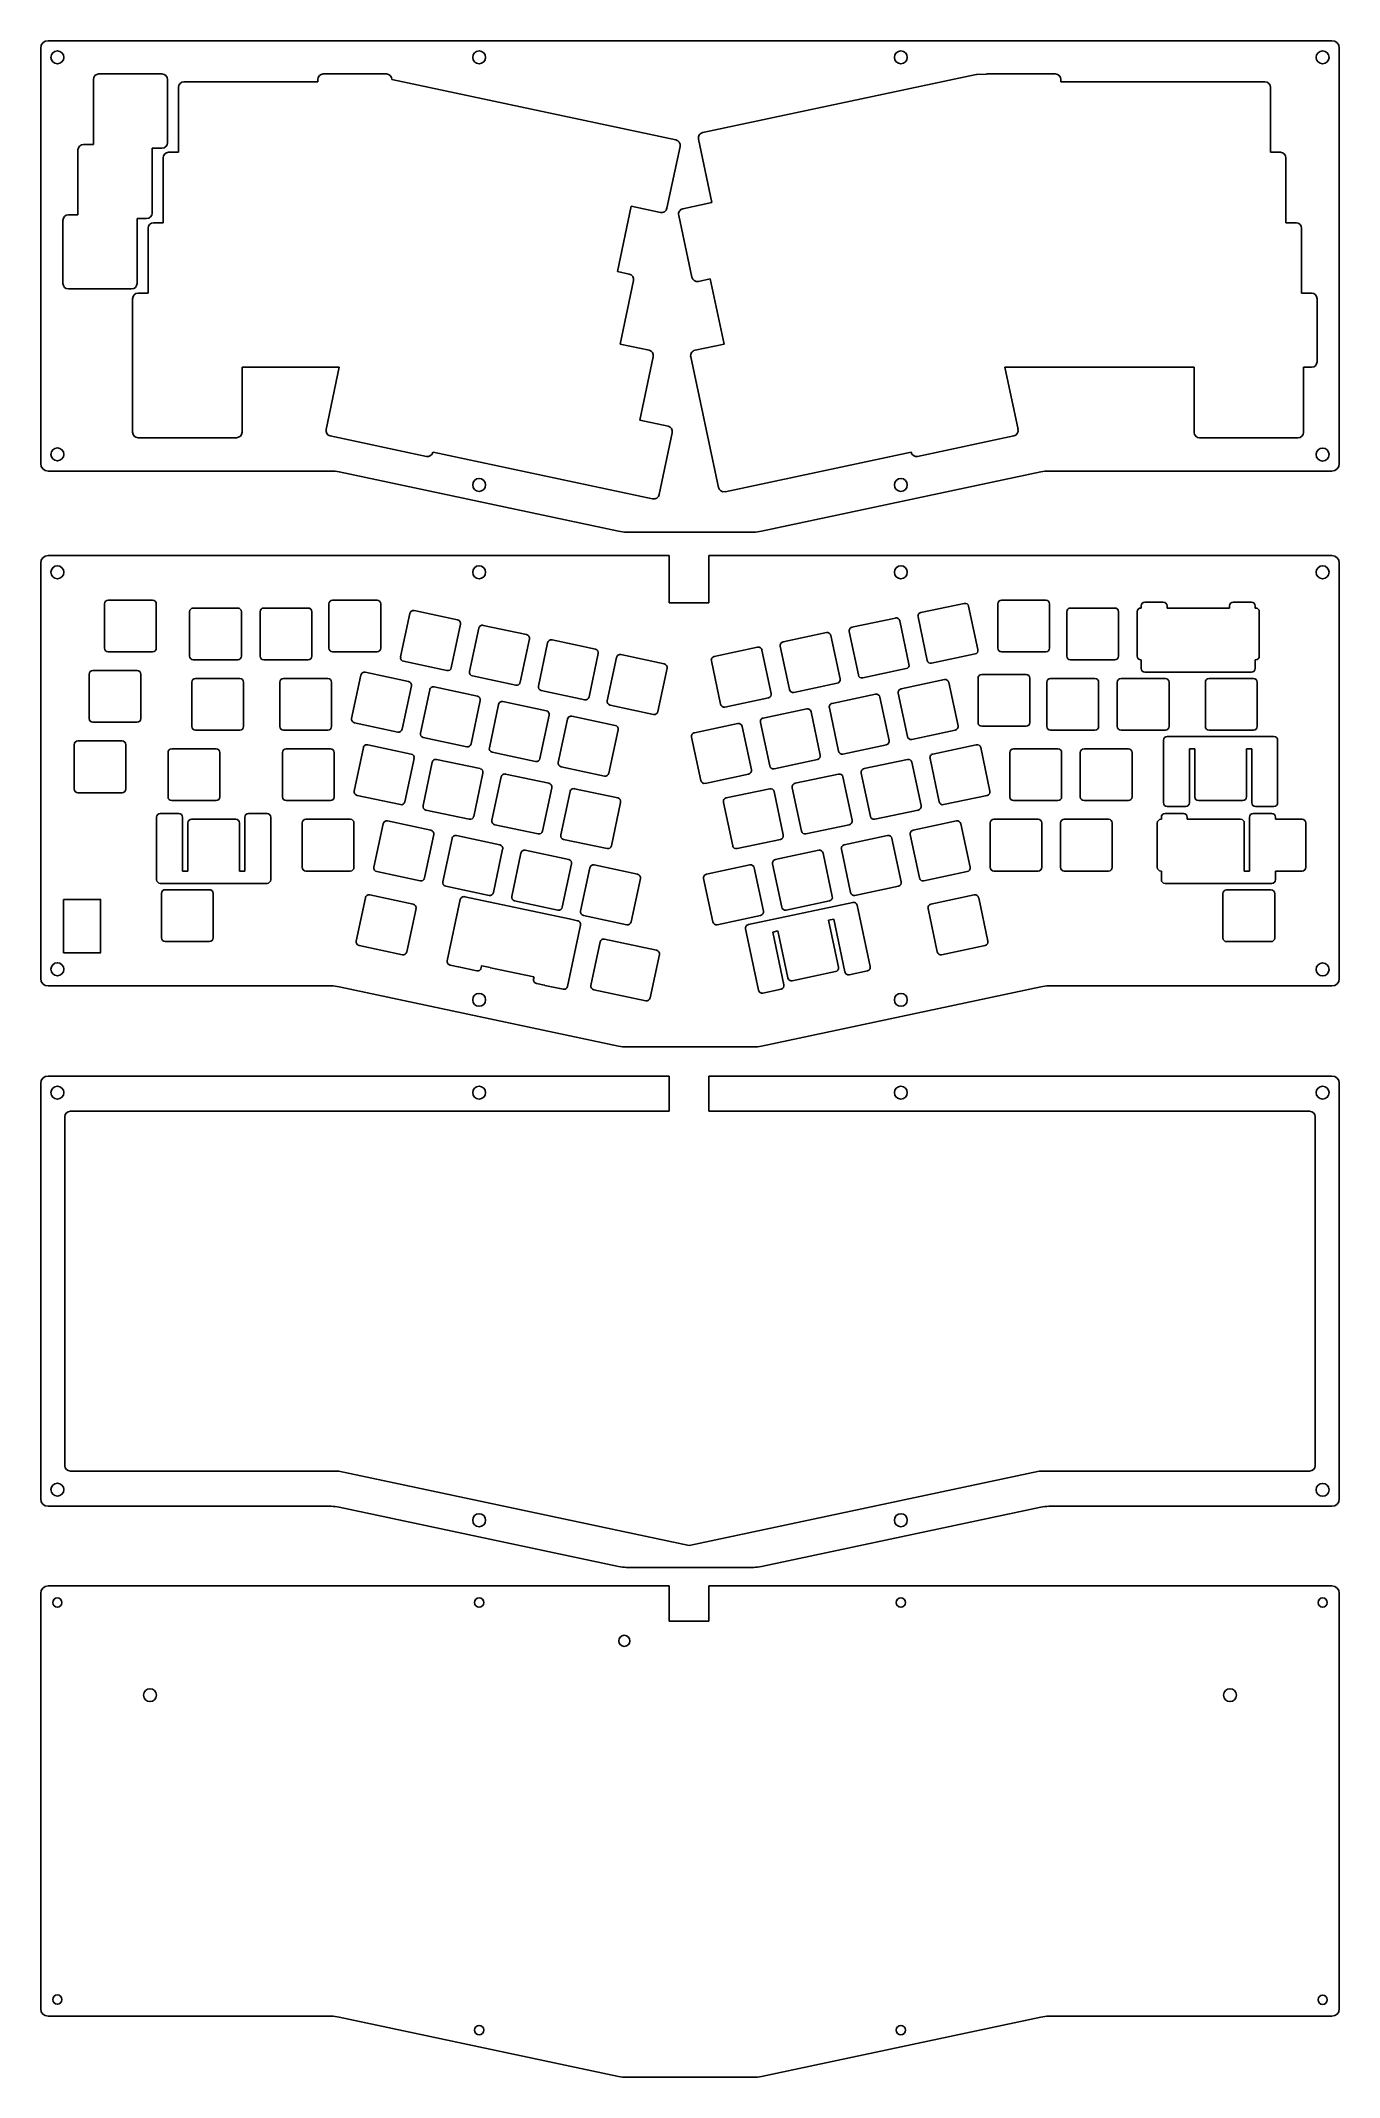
# Model space of a CAD drawing. Extents: x 59 to 410, y 110 to 661.
import ezdxf

# ---------------------------------------------------------------- set-up
doc = ezdxf.new("R2010")
doc.units = 0
doc.layers.get('0').update_dxf_attribs({"linetype": 'CONTINUOUS'})

msp = doc.modelspace()

# ---------------------------------------------------------------- linework, layer by layer
at = {"color": 7, "linetype": 'Continuous', "lineweight": 25}
for p, q in [((58.81, 658.57), (58.81, 546.17)), ((408.1, 660.57), (60.81, 660.57)), ((410.1, 546.17), (410.1, 658.57)), ((91.6, 651.57), (74.54, 651.57)), ((152.31, 651.57), (135.25, 651.57)), ((311.84, 651.43), (237.9, 635.71)), ((314.68, 651.56), (312.09, 651.46)), ((333.27, 651.57), (314.74, 651.57)), ((73.04, 650.07), (73.04, 632.52)), ((93.1, 633.01), (93.1, 650.07)), ((96.06, 647.93), (96.06, 630.38)), ((133.75, 649.43), (97.56, 649.43)), ((133.75, 650.07), (133.75, 649.43)), ((153.81, 650.06), (153.81, 650.07)), ((230.6, 633.73), (153.81, 650.06)), ((334.77, 649.43), (334.77, 650.07)), ((390, 649.43), (334.77, 649.43)), ((391.5, 630.38), (391.5, 647.93)), ((236.74, 633.93), (240.39, 616.76)), ((68.88, 631.02), (68.88, 613.47)), ((73.04, 632.52), (70.38, 632.52)), ((88.94, 631.51), (91.6, 631.51)), ((88.94, 613.96), (88.94, 631.51)), ((91.9, 628.88), (91.9, 611.33)), ((96.06, 630.38), (93.4, 630.38)), ((228.21, 615.27), (231.76, 631.95)), ((394.17, 630.38), (391.5, 630.38)), ((395.67, 611.33), (395.67, 628.88)), ((64.81, 611.97), (64.81, 594.91)), ((68.88, 613.47), (66.31, 613.47)), ((84.87, 612.46), (87.44, 612.46)), ((84.87, 594.91), (84.87, 612.46)), ((214.83, 598.13), (218.58, 615.78)), ((218.58, 615.78), (226.43, 614.11)), ((231.39, 613.31), (234.94, 596.63)), ((240.39, 616.76), (232.55, 615.09)), ((87.83, 609.83), (87.83, 592.28)), ((91.9, 611.33), (89.33, 611.33)), ((398.43, 611.33), (395.67, 611.33)), ((399.93, 592.28), (399.93, 609.83)), ((218.02, 597.45), (214.83, 598.13)), ((215.53, 578.51), (219.18, 595.67)), ((236.72, 595.47), (239.91, 596.15)), ((239.91, 596.15), (243.66, 578.51)), ((66.31, 593.41), (83.37, 593.41)), ((83.66, 590.78), (83.66, 554.67)), ((87.83, 592.28), (85.16, 592.28)), ((402.6, 592.28), (399.93, 592.28)), ((404.1, 573.72), (404.1, 590.78)), ((223.37, 576.84), (215.53, 578.51)), ((243.66, 578.51), (235.81, 576.84)), ((220.88, 557.89), (224.53, 575.06)), ((234.65, 575.06), (242.16, 539.73)), ((113.26, 572.22), (139.56, 572.22)), ((113.26, 554.67), (113.26, 572.22)), ((139.56, 572.22), (136, 555.43)), ((319.62, 572.22), (370.83, 572.22)), ((323.19, 555.43), (319.62, 572.22)), ((370.83, 572.22), (370.83, 554.62)), ((400.43, 572.22), (400.43, 554.62)), ((400.43, 572.22), (402.6, 572.22)), ((228.51, 556.27), (220.88, 557.89)), ((85.16, 553.17), (111.76, 553.17)), ((137.15, 553.65), (163.15, 548.12)), ((226.12, 537.81), (229.67, 554.49)), ((296.03, 548.12), (322.03, 553.65)), ((372.33, 553.12), (398.93, 553.12)), ((164.93, 549.28), (224.34, 536.65)), ((164.93, 549.28), (164.93, 549.28)), ((243.94, 538.58), (294.25, 549.27)), ((60.81, 544.17), (137.42, 544.17)), ((139.5, 543.95), (215.14, 527.87)), ((329.41, 543.95), (253.77, 527.87)), ((408.1, 544.17), (331.49, 544.17)), ((217.22, 527.65), (251.69, 527.65)), ((58.81, 519.28), (58.81, 406.88)), ((228.86, 521.28), (60.81, 521.28)), ((228.86, 519.28), (228.86, 521.28)), ((239.56, 521.28), (239.56, 519.28)), ((408.1, 521.28), (239.56, 521.28)), ((410.1, 406.88), (410.1, 519.28)), ((76.07, 508.25), (76.07, 496.25)), ((89.07, 509.25), (77.07, 509.25)), ((90.07, 496.25), (90.07, 508.25)), ((112.09, 507.11), (100.09, 507.11)), ((131.14, 507.11), (119.14, 507.11)), ((136.78, 508.25), (136.78, 496.25)), ((149.78, 509.25), (137.78, 509.25)), ((150.78, 496.25), (150.78, 508.25)), ((238.41, 508.51), (230.01, 508.51)), ((308.65, 508.37), (296.91, 505.87)), ((312.33, 495.86), (309.84, 507.59)), ((317.74, 508.25), (317.74, 496.25)), ((330.74, 509.25), (318.74, 509.25)), ((331.74, 496.25), (331.74, 508.25)), ((349.37, 507.11), (337.37, 507.11)), ((356.5, 507.11), (356.42, 507.11)), ((356.5, 507.7), (356.5, 507.11)), ((362.5, 508.7), (357.5, 508.7)), ((363.5, 507.11), (363.5, 507.7)), ((380.38, 507.11), (363.5, 507.11)), ((380.38, 507.7), (380.38, 507.11)), ((386.38, 508.7), (381.38, 508.7)), ((387.38, 507.11), (387.38, 507.7)), ((387.47, 507.11), (387.38, 507.11)), ((99.09, 506.11), (99.09, 494.11)), ((113.09, 494.11), (113.09, 506.11)), ((118.14, 506.11), (118.14, 494.11)), ((132.14, 494.11), (132.14, 506.11)), ((158.68, 505.61), (156.18, 493.88)), ((171.6, 503.89), (159.86, 506.39)), ((169.88, 490.97), (172.37, 502.7)), ((177.31, 501.65), (174.82, 489.92)), ((190.23, 499.93), (178.5, 502.42)), ((290.02, 504.4), (278.28, 501.91)), ((293.7, 491.9), (291.2, 503.63)), ((296.14, 504.68), (298.64, 492.95)), ((336.37, 506.11), (336.37, 494.11)), ((350.37, 494.11), (350.37, 506.11)), ((355.42, 506.11), (355.42, 494.11)), ((388.47, 494.11), (388.47, 506.11)), ((188.51, 487.01), (191, 498.74)), ((195.94, 497.69), (193.45, 485.96)), ((208.87, 495.97), (197.13, 498.46)), ((252.75, 496.48), (241.01, 493.99)), ((258.87, 496.76), (261.37, 485.02)), ((271.38, 500.44), (259.64, 497.95)), ((275.06, 487.94), (272.57, 499.67)), ((277.51, 500.72), (280, 488.99)), ((77.07, 495.25), (89.07, 495.25)), ((100.09, 493.11), (112.09, 493.11)), ((119.14, 493.11), (131.14, 493.11)), ((137.78, 495.25), (149.78, 495.25)), ((156.95, 492.69), (168.69, 490.2)), ((207.14, 483.04), (209.64, 494.78)), ((214.58, 493.73), (212.08, 481.99)), ((227.5, 492.01), (215.76, 494.5)), ((225.78, 479.08), (228.27, 490.82)), ((240.24, 492.8), (242.74, 481.06)), ((256.43, 483.97), (253.93, 495.71)), ((281.19, 488.22), (292.93, 490.71)), ((299.82, 492.18), (311.56, 494.67)), ((318.74, 495.25), (330.74, 495.25)), ((337.37, 493.11), (349.37, 493.11)), ((356.42, 493.11), (356.5, 493.11)), ((356.5, 493.11), (356.5, 490.76)), ((387.38, 490.76), (387.38, 493.11)), ((387.38, 493.11), (387.47, 493.11)), ((71.91, 489.2), (71.91, 477.2)), ((84.91, 490.2), (72.91, 490.2)), ((85.91, 477.2), (85.91, 489.2)), ((99.69, 487.06), (99.69, 475.06)), ((112.69, 488.06), (100.69, 488.06)), ((113.69, 475.06), (113.69, 487.06)), ((123.5, 487.06), (123.5, 475.06)), ((136.5, 488.06), (124.5, 488.06)), ((137.5, 475.06), (137.5, 487.06)), ((145.4, 488.96), (142.9, 477.23)), ((158.32, 487.24), (146.58, 489.74)), ((156.6, 474.32), (159.09, 486.05)), ((164.03, 485), (161.54, 473.27)), ((176.95, 483.28), (165.22, 485.77)), ((175.59, 488.73), (187.32, 486.24)), ((262.55, 484.25), (274.29, 486.75)), ((303.29, 487.76), (291.55, 485.26)), ((306.97, 475.25), (304.48, 486.98)), ((312.38, 488.12), (312.38, 476.12)), ((325.38, 489.12), (313.38, 489.12)), ((326.38, 476.12), (326.38, 488.12)), ((331.01, 487.06), (331.01, 475.06)), ((344.01, 488.06), (332.01, 488.06)), ((345.01, 475.06), (345.01, 487.06)), ((350.06, 487.06), (350.06, 475.06)), ((363.06, 488.06), (351.06, 488.06)), ((357.5, 489.76), (386.38, 489.76)), ((364.06, 475.06), (364.06, 487.06)), ((373.88, 487.06), (373.88, 475.06)), ((386.88, 488.06), (374.88, 488.06)), ((387.88, 475.06), (387.88, 487.06)), ((175.23, 470.36), (177.72, 482.09)), ((182.66, 481.04), (180.17, 469.31)), ((195.59, 479.32), (183.85, 481.81)), ((194.22, 484.77), (205.96, 482.27)), ((212.85, 480.81), (224.59, 478.31)), ((243.92, 480.29), (255.66, 482.79)), ((266.02, 479.83), (254.28, 477.34)), ((272.15, 480.11), (274.64, 468.38)), ((284.66, 483.79), (272.92, 481.3)), ((288.34, 471.29), (285.84, 483.02)), ((290.78, 484.07), (293.28, 472.34)), ((72.91, 476.2), (84.91, 476.2)), ((100.69, 474.06), (112.69, 474.06)), ((124.5, 474.06), (136.5, 474.06)), ((143.67, 476.04), (155.41, 473.55)), ((193.86, 466.39), (196.36, 478.13)), ((201.3, 477.08), (198.8, 465.34)), ((214.22, 475.36), (202.48, 477.85)), ((212.5, 462.43), (214.99, 474.17)), ((247.39, 475.87), (235.65, 473.38)), ((251.07, 463.36), (248.57, 475.1)), ((253.51, 476.15), (256.01, 464.41)), ((269.7, 467.33), (267.21, 479.06)), ((294.46, 471.57), (306.2, 474.06)), ((313.38, 475.12), (325.38, 475.12)), ((332.01, 474.06), (344.01, 474.06)), ((351.06, 474.06), (363.06, 474.06)), ((374.88, 474.06), (386.88, 474.06)), ((67.84, 470.15), (67.84, 458.15)), ((80.84, 471.15), (68.84, 471.15)), ((81.84, 458.15), (81.84, 470.15)), ((106.24, 469.01), (94.24, 469.01)), ((137.2, 469.01), (125.2, 469.01)), ((146.1, 469.33), (143.6, 457.6)), ((159.02, 467.61), (147.28, 470.11)), ((162.31, 472.08), (174.04, 469.59)), ((234.88, 472.19), (237.38, 460.45)), ((275.83, 467.61), (287.57, 470.1)), ((311.91, 470.11), (300.17, 467.61)), ((315.59, 457.6), (313.1, 469.33)), ((334, 469.01), (322, 469.01)), ((353.05, 469.01), (341.05, 469.01)), ((362.56, 471.37), (362.56, 454.43)), ((392.43, 472.37), (363.56, 472.37)), ((369.56, 454.43), (369.56, 469.01)), ((369.56, 469.01), (371, 469.01)), ((371, 469.01), (371, 456.01)), ((385, 456.01), (385, 469.01)), ((385, 469.01), (386.43, 469.01)), ((386.43, 469.01), (386.43, 454.43)), ((393.43, 454.43), (393.43, 471.37)), ((93.24, 468.01), (93.24, 456.01)), ((107.24, 456.01), (107.24, 468.01)), ((124.2, 468.01), (124.2, 456.01)), ((138.2, 456.01), (138.2, 468.01)), ((157.3, 454.69), (159.79, 466.42)), ((164.73, 465.37), (162.24, 453.64)), ((177.65, 463.65), (165.92, 466.14)), ((180.94, 468.12), (192.68, 465.62)), ((199.57, 464.16), (211.31, 461.66)), ((257.19, 463.64), (268.93, 466.14)), ((293.28, 466.14), (281.54, 463.65)), ((296.96, 453.64), (294.46, 465.37)), ((299.4, 466.42), (301.9, 454.69)), ((321, 468.01), (321, 456.01)), ((335, 456.01), (335, 468.01)), ((340.05, 468.01), (340.05, 456.01)), ((354.05, 456.01), (354.05, 468.01)), ((175.93, 450.73), (178.42, 462.46)), ((183.36, 461.41), (180.87, 449.68)), ((196.29, 459.69), (184.55, 462.18)), ((194.56, 446.76), (197.06, 458.5)), ((202, 457.45), (199.5, 445.71)), ((214.92, 455.73), (203.18, 458.22)), ((238.56, 459.68), (250.3, 462.18)), ((256.01, 458.22), (244.27, 455.73)), ((259.69, 445.71), (257.19, 457.45)), ((262.13, 458.5), (264.63, 446.76)), ((274.64, 462.18), (262.9, 459.69)), ((278.32, 449.68), (275.83, 461.41)), ((280.77, 462.46), (283.26, 450.73)), ((68.84, 457.15), (80.84, 457.15)), ((94.24, 455.01), (106.24, 455.01)), ((125.2, 455.01), (137.2, 455.01)), ((144.37, 456.41), (156.11, 453.92)), ((163.01, 452.45), (174.74, 449.96)), ((213.2, 442.8), (215.69, 454.54)), ((243.5, 454.54), (246, 442.8)), ((284.45, 449.96), (296.19, 452.45)), ((303.08, 453.92), (314.82, 456.41)), ((322, 455.01), (334, 455.01)), ((341.05, 455.01), (353.05, 455.01)), ((363.56, 453.43), (368.56, 453.43)), ((372, 455.01), (384, 455.01)), ((387.43, 453.43), (392.43, 453.43)), ((90.16, 450.55), (90.16, 433.61)), ((96.16, 451.55), (91.16, 451.55)), ((97.16, 435.96), (97.16, 450.55)), ((98.6, 448.96), (98.6, 435.96)), ((111.6, 449.96), (99.6, 449.96)), ((112.6, 435.96), (112.6, 448.96)), ((114.03, 450.55), (114.03, 435.96)), ((120.03, 451.55), (115.03, 451.55)), ((121.03, 433.61), (121.03, 450.55)), ((129.55, 448.96), (129.55, 436.96)), ((142.55, 449.96), (130.55, 449.96)), ((143.55, 436.96), (143.55, 448.96)), ((151.45, 448.72), (148.95, 436.99)), ((164.37, 447), (152.63, 449.5)), ((181.64, 448.49), (193.38, 445.99)), ((265.81, 445.99), (277.55, 448.49)), ((306.55, 449.5), (294.81, 447)), ((310.23, 436.99), (307.74, 448.72)), ((315.64, 448.96), (315.64, 436.96)), ((328.64, 449.96), (316.64, 449.96)), ((329.64, 436.96), (329.64, 448.96)), ((334.69, 448.96), (334.69, 436.96)), ((347.69, 449.96), (335.69, 449.96)), ((348.69, 436.96), (348.69, 448.96)), ((360.88, 448.96), (360.88, 436.96)), ((361.97, 449.96), (361.88, 449.96)), ((361.97, 450.55), (361.97, 449.96)), ((367.97, 451.55), (362.97, 451.55)), ((368.97, 449.96), (368.97, 450.55)), ((383.41, 449.96), (368.97, 449.96)), ((384.41, 435.96), (384.41, 448.96)), ((385.84, 450.55), (385.84, 435.96)), ((391.84, 451.55), (386.84, 451.55)), ((392.84, 449.96), (392.84, 450.55)), ((400.07, 449.96), (392.84, 449.96)), ((401.07, 436.96), (401.07, 448.96)), ((162.65, 434.08), (165.14, 445.81)), ((170.08, 444.76), (167.59, 433.03)), ((183, 443.04), (171.27, 445.53)), ((181.28, 430.12), (183.77, 441.85)), ((188.71, 440.8), (186.22, 429.07)), ((201.64, 439.08), (189.9, 441.57)), ((200.27, 444.53), (212.01, 442.03)), ((247.18, 442.03), (258.92, 444.53)), ((269.28, 441.57), (257.54, 439.08)), ((272.96, 429.07), (270.47, 440.8)), ((275.41, 441.85), (277.9, 430.12)), ((287.92, 445.53), (276.18, 443.04)), ((291.6, 433.03), (289.1, 444.76)), ((294.04, 445.81), (296.54, 434.08)), ((98.6, 435.96), (97.16, 435.96)), ((114.03, 435.96), (112.6, 435.96)), ((130.55, 435.96), (142.55, 435.96)), ((149.72, 435.8), (161.46, 433.31)), ((199.91, 426.15), (202.41, 437.89)), ((207.35, 436.84), (204.85, 425.1)), ((220.27, 435.12), (208.53, 437.61)), ((250.65, 437.61), (238.91, 435.12)), ((254.33, 425.1), (251.83, 436.84)), ((256.77, 437.89), (259.27, 426.15)), ((297.72, 433.31), (309.46, 435.8)), ((316.64, 435.96), (328.64, 435.96)), ((335.69, 435.96), (347.69, 435.96)), ((361.88, 435.96), (361.97, 435.96)), ((361.97, 435.96), (361.97, 433.61)), ((385.84, 435.96), (384.41, 435.96)), ((392.84, 433.61), (392.84, 435.96)), ((392.84, 435.96), (400.07, 435.96)), ((91.16, 432.61), (120.03, 432.61)), ((91.46, 429.91), (91.46, 417.91)), ((104.46, 430.91), (92.46, 430.91)), ((105.46, 417.91), (105.46, 429.91)), ((168.36, 431.84), (180.09, 429.35)), ((218.55, 422.19), (221.04, 433.93)), ((238.14, 433.93), (240.64, 422.19)), ((279.09, 429.35), (290.83, 431.84)), ((362.97, 432.61), (391.84, 432.61)), ((378.63, 429.86), (378.63, 417.86)), ((391.63, 430.86), (379.63, 430.86)), ((392.63, 417.86), (392.63, 429.86)), ((146.64, 428.73), (144.14, 417)), ((159.56, 427.01), (147.82, 429.51)), ((157.84, 414.09), (160.33, 425.82)), ((172.32, 428.24), (168.8, 411.67)), ((201.75, 423.01), (173.5, 429.01)), ((186.99, 427.88), (198.73, 425.38)), ((278.51, 427.48), (250.26, 421.48)), ((260.45, 425.38), (272.19, 427.88)), ((283.21, 410.14), (279.69, 426.71)), ((298.85, 425.82), (301.35, 414.09)), ((311.36, 429.51), (299.62, 427.01)), ((315.04, 417), (312.55, 428.73)), ((201.29, 404.76), (204.81, 421.33)), ((204.04, 422.52), (201.84, 422.99)), ((205.62, 423.92), (217.36, 421.42)), ((241.82, 421.42), (253.56, 423.92)), ((249.49, 420.29), (253.01, 403.72)), ((256.83, 419.44), (258.23, 419.74)), ((259.86, 405.18), (256.83, 419.44)), ((258.23, 419.74), (260.94, 407.03)), ((271.93, 422.65), (273.33, 422.95)), ((274.63, 409.94), (271.93, 422.65)), ((273.33, 422.95), (276.37, 408.69)), ((92.46, 416.91), (104.46, 416.91)), ((144.91, 415.81), (156.65, 413.32)), ((210.16, 416.77), (207.66, 405.03)), ((225.41, 414.55), (211.34, 417.54)), ((223.69, 401.63), (226.18, 413.36)), ((302.53, 413.32), (314.27, 415.81)), ((379.63, 416.86), (391.63, 416.86)), ((169.57, 410.49), (171.77, 410.02)), ((171.86, 410), (176.75, 408.96)), ((177.94, 409.73), (178.06, 410.31)), ((178.15, 410.28), (180.35, 409.82)), ((180.44, 409.79), (192.18, 407.3)), ((262.12, 406.26), (273.86, 408.75)), ((277.55, 407.92), (282.44, 408.96)), ((60.81, 404.88), (137.42, 404.88)), ((139.5, 404.66), (215.14, 388.58)), ((192.27, 407.28), (192.15, 406.71)), ((192.92, 405.52), (195.12, 405.05)), ((195.21, 405.03), (200.1, 403.99)), ((208.43, 403.85), (222.5, 400.86)), ((329.41, 404.66), (253.77, 388.58)), ((254.2, 402.95), (259.09, 403.99)), ((408.1, 404.88), (331.49, 404.88)), ((217.22, 388.37), (251.69, 388.37)), ((60.81, 380.51), (228.86, 380.51)), ((239.56, 380.51), (408.1, 380.51)), ((58.81, 266.11), (58.81, 378.51)), ((410.1, 378.51), (410.1, 266.11)), ((65.34, 275.14), (65.34, 369.48)), ((66.84, 370.98), (228.86, 370.98)), ((239.56, 370.98), (402.07, 370.98)), ((403.57, 369.48), (403.57, 275.14)), ((139.48, 273.64), (66.84, 273.64)), ((139.48, 273.64), (234.21, 253.5)), ((234.21, 253.5), (328.94, 273.64)), ((402.07, 273.64), (328.94, 273.64)), ((60.81, 264.11), (137.42, 264.11)), ((139.5, 263.89), (215.14, 247.81)), ((329.41, 263.89), (253.77, 247.81)), ((408.1, 264.11), (331.49, 264.11)), ((60.81, 242.57), (228.86, 242.57)), ((217.22, 247.59), (251.69, 247.59)), ((239.56, 242.57), (408.1, 242.57)), ((58.81, 128.17), (58.81, 240.57)), ((410.1, 240.57), (410.1, 128.17)), ((60.81, 126.17), (137.42, 126.17)), ((139.5, 125.95), (215.14, 109.87)), ((329.41, 125.95), (253.77, 109.87)), ((408.1, 126.17), (331.49, 126.17)), ((217.22, 109.66), (251.69, 109.66))]:
    msp.add_line(p, q, dxfattribs=at)
for p, q in [((228.86, 519.28), (228.86, 508.51)), ((239.56, 519.28), (239.56, 508.51)), ((228.86, 508.51), (230.01, 508.51)), ((239.56, 508.51), (238.41, 508.51)), ((228.86, 380.51), (228.86, 370.98)), ((239.56, 380.51), (239.56, 370.98)), ((228.86, 242.57), (228.86, 233.04)), ((239.56, 242.57), (239.56, 233.04))]:
    msp.add_line(p, q)
at = {"linetype": 'Continuous'}
msp.add_line((228.86, 233.04), (239.56, 233.04), dxfattribs=at)
msp.add_lwpolyline([(64.99, 428.29), (75.01, 428.29), (75.01, 413.85), (64.99, 413.85)], close=True)
at = {"color": 7, "linetype": 'Continuous', "lineweight": 25}
for centre, radius in [((63.31, 656.07), 1.75), ((177.41, 656.07), 1.75), ((291.5, 656.07), 1.75), ((405.6, 656.07), 1.75), ((63.31, 548.67), 1.75), ((405.6, 548.62), 1.75), ((177.41, 540.4), 1.75), ((291.5, 540.4), 1.75), ((63.31, 516.78), 1.75), ((177.41, 516.78), 1.75), ((291.5, 516.78), 1.75), ((405.6, 516.78), 1.75), ((63.31, 409.38), 1.75), ((405.6, 409.33), 1.75), ((177.41, 401.12), 1.75), ((291.5, 401.12), 1.75), ((63.31, 376.01), 1.75), ((177.41, 376.01), 1.75), ((291.5, 376.01), 1.75), ((405.6, 376.01), 1.75), ((63.31, 268.61), 1.75), ((405.6, 268.56), 1.75), ((177.41, 260.35), 1.75), ((291.5, 260.35), 1.75), ((63.31, 238.07), 1.25), ((177.41, 238.07), 1.25), ((291.5, 238.07), 1.25), ((405.6, 238.07), 1.25), ((88.36, 213.02), 1.75), ((380.55, 213.02), 1.75), ((63.31, 130.67), 1.25), ((405.6, 130.62), 1.25), ((177.41, 122.41), 1.25), ((291.5, 122.41), 1.25)]:
    msp.add_circle(centre, radius, dxfattribs=at)
msp.add_circle((216.69, 227.71), 1.5)
for centre, radius, start, end in [((60.81, 658.57), 2, 90, 180), ((408.1, 658.57), 2, 0, 90), ((74.54, 650.07), 1.5, 90, 180), ((91.6, 650.07), 1.5, 0, 90), ((135.25, 650.07), 1.5, 90, 180), ((152.31, 650.07), 1.5, 0, 90), ((312.15, 649.96), 1.5, 92.2937, 102), ((314.74, 650.07), 1.5, 90, 92.2937), ((333.27, 650.07), 1.5, 0, 90), ((97.56, 647.93), 1.5, 90, 180), ((390, 647.93), 1.5, 0, 90), ((230.29, 632.27), 1.5, 348, 78), ((238.21, 634.25), 1.5, 102, 192), ((70.38, 631.02), 1.5, 90, 180), ((91.6, 633.01), 1.5, 270, 0), ((93.4, 628.88), 1.5, 90, 180), ((394.17, 628.88), 1.5, 0, 90), ((66.31, 611.97), 1.5, 90, 180), ((87.44, 613.96), 1.5, 270, 0), ((226.75, 615.58), 1.5, 258, 348), ((232.86, 613.63), 1.5, 102, 192), ((89.33, 609.83), 1.5, 90, 180), ((398.43, 609.83), 1.5, 0, 90), ((217.71, 595.99), 1.5, 348, 78), ((236.41, 596.94), 1.5, 192, 282), ((66.31, 594.91), 1.5, 180, 270), ((83.37, 594.91), 1.5, 270, 0), ((85.16, 590.78), 1.5, 90, 180), ((402.6, 590.78), 1.5, 0, 90), ((223.06, 575.38), 1.5, 348, 78), ((236.12, 575.37), 1.5, 102, 192), ((402.6, 573.72), 1.5, 270, 0), ((85.16, 554.67), 1.5, 180, 270), ((111.76, 554.67), 1.5, 270, 0), ((137.46, 555.11), 1.5, 168, 258), ((228.2, 554.81), 1.5, 348, 78), ((321.72, 555.11), 1.5, 282, 12), ((372.33, 554.62), 1.5, 180, 270), ((398.93, 554.62), 1.5, 270, 0), ((60.81, 546.17), 2, 180, 270), ((163.46, 549.59), 1.5, 258, 348), ((295.72, 549.59), 1.5, 192.1532, 282), ((408.1, 546.17), 2, 270, 0), ((137.42, 534.17), 10, 78, 90), ((331.49, 534.17), 10, 90, 102), ((224.66, 538.12), 1.5, 258, 348), ((243.63, 540.05), 1.5, 192, 282), ((217.22, 537.65), 10, 258, 270), ((251.69, 537.65), 10, 270, 282), ((60.81, 519.28), 2, 90, 180), ((408.1, 519.28), 2, 0, 90), ((77.07, 508.25), 1, 90, 180), ((89.07, 508.25), 1, 0, 90), ((100.09, 506.11), 1, 90, 180), ((112.09, 506.11), 1, 0, 90), ((119.14, 506.11), 1, 90, 180), ((131.14, 506.11), 1, 360, 90), ((137.78, 508.25), 1, 90, 180), ((149.78, 508.25), 1, 0, 90), ((308.86, 507.39), 1, 12, 102), ((318.74, 508.25), 1, 90, 180), ((330.74, 508.25), 1, 0, 90), ((337.37, 506.11), 1, 90, 180), ((349.37, 506.11), 1, 360, 90), ((356.42, 506.11), 1, 90, 180), ((357.5, 507.7), 1, 90, 180.0001), ((362.5, 507.7), 1, 359.9999, 90), ((381.38, 507.7), 1, 90.0001, 180.0001), ((386.38, 507.7), 1, 359.9999, 90.0001), ((387.47, 506.11), 1, 360, 90), ((159.65, 505.41), 1, 78, 168), ((171.39, 502.91), 1, 348, 78), ((178.29, 501.45), 1, 78, 168), ((278.49, 500.93), 1, 102, 192), ((290.22, 503.43), 1, 12, 102), ((297.12, 504.89), 1, 102, 192), ((77.07, 496.25), 1, 180, 270), ((89.07, 496.25), 1, 270, 0), ((137.78, 496.25), 1, 180, 270), ((149.78, 496.25), 1, 270, 0), ((190.03, 498.95), 1, 348, 78), ((196.92, 497.49), 1, 78, 168), ((208.66, 494.99), 1, 348, 78), ((252.96, 495.5), 1, 12, 102), ((259.85, 496.97), 1, 102, 192), ((271.59, 499.47), 1, 12, 102), ((311.35, 495.65), 1, 282, 12), ((318.74, 496.25), 1, 180, 270), ((330.74, 496.25), 1, 270, 0), ((100.09, 494.11), 1, 180, 270), ((112.09, 494.11), 1, 270, 0), ((119.14, 494.11), 1, 180, 270), ((131.14, 494.11), 1, 270, 0), ((157.16, 493.67), 1, 168, 258), ((168.9, 491.17), 1, 258, 348), ((215.56, 493.52), 1, 78, 168), ((227.29, 491.03), 1, 348, 78), ((241.22, 493.01), 1, 102, 192), ((292.72, 491.69), 1, 282, 12), ((299.61, 493.15), 1, 192, 282), ((337.37, 494.11), 1, 180, 270), ((349.37, 494.11), 1, 270, 0), ((356.42, 494.11), 1, 180, 270), ((357.5, 490.76), 1, 179.9999, 270), ((386.38, 490.76), 1, 269.9999, 0.0001), ((387.47, 494.11), 1, 270, 0), ((72.91, 489.2), 1, 90, 180), ((84.91, 489.2), 1, 0, 90), ((100.69, 487.06), 1, 90, 180), ((112.69, 487.06), 1, 0, 90), ((124.5, 487.06), 1, 90, 180), ((136.5, 487.06), 1, 0, 90), ((146.37, 488.76), 1, 78, 168), ((158.11, 486.26), 1, 348, 78), ((165.01, 484.8), 1, 78, 168), ((175.79, 489.71), 1, 168, 258), ((187.53, 487.21), 1, 258, 348), ((194.43, 485.75), 1, 168, 258), ((262.35, 485.23), 1, 192, 282), ((274.08, 487.73), 1, 282, 12), ((280.98, 489.19), 1, 192, 282), ((291.76, 484.28), 1, 102, 192), ((303.5, 486.78), 1, 12, 102), ((313.38, 488.12), 1, 90, 180), ((325.38, 488.12), 1, 0, 90), ((332.01, 487.06), 1, 90, 180), ((344.01, 487.06), 1, 0, 90), ((351.06, 487.06), 1, 90, 180), ((363.06, 487.06), 1, 0, 90), ((374.88, 487.06), 1, 90, 180), ((386.88, 487.06), 1, 0, 90), ((176.75, 482.3), 1, 348, 78), ((183.64, 480.84), 1, 78, 168), ((195.38, 478.34), 1, 348, 78), ((206.16, 483.25), 1, 258, 348), ((213.06, 481.79), 1, 168, 258), ((243.71, 481.27), 1, 192, 282), ((255.45, 483.77), 1, 282, 12), ((266.23, 478.86), 1, 12, 102), ((273.13, 480.32), 1, 102, 192), ((284.86, 482.82), 1, 12, 102), ((72.91, 477.2), 1, 180, 270), ((84.91, 477.2), 1, 270, 0), ((100.69, 475.06), 1, 180, 270), ((112.69, 475.06), 1, 270, 0), ((124.5, 475.06), 1, 180, 270), ((136.5, 475.06), 1, 270, 0), ((143.88, 477.02), 1, 168, 258), ((155.62, 474.52), 1, 258, 348), ((202.28, 476.87), 1, 78, 168), ((214.01, 474.38), 1, 348, 78), ((224.8, 479.29), 1, 258, 348), ((247.6, 474.89), 1, 12, 102), ((254.49, 476.36), 1, 102, 192), ((305.99, 475.04), 1, 282, 12), ((313.38, 476.12), 1, 180, 270), ((325.38, 476.12), 1, 270, 0), ((332.01, 475.06), 1, 180, 270), ((344.01, 475.06), 1, 270, 0), ((351.06, 475.06), 1, 180, 270), ((363.06, 475.06), 1, 270, 0), ((374.88, 475.06), 1, 180, 270), ((386.88, 475.06), 1, 270, 0), ((68.84, 470.15), 1, 90, 180), ((80.84, 470.15), 1, 0, 90), ((94.24, 468.01), 1, 90, 180), ((106.24, 468.01), 1, 0, 90), ((125.2, 468.01), 1, 90, 180), ((137.2, 468.01), 1, 0, 90), ((147.07, 469.13), 1, 78, 168), ((162.51, 473.06), 1, 168, 258), ((174.25, 470.56), 1, 258, 348), ((181.15, 469.1), 1, 168, 258), ((235.86, 472.4), 1, 102, 192), ((275.62, 468.58), 1, 192, 282), ((287.36, 471.08), 1, 282, 12), ((294.25, 472.54), 1, 192, 282), ((312.12, 469.13), 1, 12, 102), ((322, 468.01), 1, 90, 180), ((334, 468.01), 1, 0, 90), ((341.05, 468.01), 1, 90, 180), ((353.05, 468.01), 1, 0, 90), ((363.56, 471.37), 1, 89.9999, 180.0001), ((392.43, 471.37), 1, 359.9999, 90), ((158.81, 466.63), 1, 348, 78), ((165.71, 465.17), 1, 78, 168), ((177.45, 462.67), 1, 348, 78), ((192.88, 466.6), 1, 258, 348), ((199.78, 465.14), 1, 168, 258), ((250.09, 463.16), 1, 282, 12), ((256.99, 464.62), 1, 192, 282), ((268.72, 467.12), 1, 282, 12), ((281.75, 462.67), 1, 102, 192), ((293.48, 465.17), 1, 12, 102), ((300.38, 466.63), 1, 102, 192), ((68.84, 458.15), 1, 180, 270), ((80.84, 458.15), 1, 270, 0), ((144.58, 457.39), 1, 168, 258), ((184.34, 461.21), 1, 78, 168), ((196.08, 458.71), 1, 348, 78), ((202.98, 457.24), 1, 78, 168), ((211.52, 462.64), 1, 258, 348), ((238.35, 460.66), 1, 192, 282), ((256.22, 457.24), 1, 12, 102), ((263.11, 458.71), 1, 102, 192), ((274.85, 461.21), 1, 12, 102), ((314.61, 457.39), 1, 282, 12), ((94.24, 456.01), 1, 180, 270), ((106.24, 456.01), 1, 270, 0), ((125.2, 456.01), 1, 180, 270), ((137.2, 456.01), 1, 270, 0), ((156.32, 454.89), 1, 258, 348), ((163.21, 453.43), 1, 168, 258), ((214.71, 454.75), 1, 348, 78), ((244.48, 454.75), 1, 102, 192), ((295.98, 453.43), 1, 282, 12), ((302.87, 454.89), 1, 192, 282), ((322, 456.01), 1, 180, 270), ((334, 456.01), 1, 270, 0), ((341.05, 456.01), 1, 180, 270), ((353.05, 456.01), 1, 270, 0), ((363.56, 454.43), 1, 179.9999, 270.0001), ((368.56, 454.43), 1, 270.0001, 0.0001), ((372, 456.01), 1, 180, 269.9998), ((384, 456.01), 1, 269.9999, 360), ((387.43, 454.43), 1, 179.9999, 270), ((392.43, 454.43), 1, 270, 0.0001), ((91.16, 450.55), 1, 90, 180.0001), ((96.16, 450.55), 1, 359.9999, 90), ((99.6, 448.96), 1, 90, 180), ((111.6, 448.96), 1, 0, 90), ((115.03, 450.55), 1, 90.0001, 180.0001), ((120.03, 450.55), 1, 359.9999, 90.0001), ((130.55, 448.96), 1, 90, 180), ((142.55, 448.96), 1, 0, 90), ((152.42, 448.52), 1, 78, 168), ((164.16, 446.02), 1, 348, 78), ((174.95, 450.93), 1, 258, 348), ((181.85, 449.47), 1, 168, 258), ((193.58, 446.97), 1, 258, 348), ((265.61, 446.97), 1, 192, 282), ((277.34, 449.47), 1, 282, 12), ((284.24, 450.93), 1, 192, 282), ((295.02, 446.02), 1, 102, 192), ((306.76, 448.52), 1, 12, 102), ((316.64, 448.96), 1, 90, 180), ((328.64, 448.96), 1, 0, 90), ((335.69, 448.96), 1, 90, 180), ((347.69, 448.96), 1, 360, 90), ((361.88, 448.96), 1, 90, 180), ((362.97, 450.55), 1, 90, 180.0001), ((367.97, 450.55), 1, 359.9999, 90), ((383.41, 448.96), 1, 360, 90), ((386.84, 450.55), 1, 90.0001, 180.0001), ((391.84, 450.55), 1, 359.9999, 90.0001), ((400.07, 448.96), 1, 0, 90), ((171.06, 444.56), 1, 78, 168), ((182.8, 442.06), 1, 348, 78), ((189.69, 440.6), 1, 78, 168), ((200.48, 445.51), 1, 168, 258), ((212.22, 443.01), 1, 258, 348), ((246.97, 443.01), 1, 192, 282), ((258.71, 445.51), 1, 282, 12), ((269.49, 440.6), 1, 12, 102), ((276.39, 442.06), 1, 102, 192), ((288.12, 444.56), 1, 12, 102), ((130.55, 436.96), 1, 180, 270), ((142.55, 436.96), 1, 270, 0), ((149.93, 436.78), 1, 168, 258), ((201.43, 438.1), 1, 348, 78), ((208.33, 436.63), 1, 78, 168), ((250.86, 436.63), 1, 12, 102), ((257.75, 438.1), 1, 102, 192), ((309.25, 436.78), 1, 282, 12), ((316.64, 436.96), 1, 180, 270), ((328.64, 436.96), 1, 270, 0), ((335.69, 436.96), 1, 180, 270), ((347.69, 436.96), 1, 270, 0), ((361.88, 436.96), 1, 180, 270), ((400.07, 436.96), 1, 270, 0), ((91.16, 433.61), 1, 179.9999, 270), ((92.46, 429.91), 1, 90, 180), ((104.46, 429.91), 1, 0, 90), ((120.03, 433.61), 1, 269.9999, 0.0001), ((161.67, 434.28), 1, 258, 348), ((168.56, 432.82), 1, 168, 258), ((180.3, 430.32), 1, 258, 348), ((220.06, 434.14), 1, 348, 78), ((239.12, 434.14), 1, 102, 192), ((278.88, 430.32), 1, 192, 282), ((290.62, 432.82), 1, 282, 12), ((297.51, 434.28), 1, 192, 282), ((362.97, 433.61), 1, 179.9999, 270), ((379.63, 429.86), 1, 90, 180), ((391.63, 429.86), 1, 0, 90), ((391.84, 433.61), 1, 269.9999, 0.0001), ((147.61, 428.53), 1, 78, 168), ((159.35, 426.03), 1, 348, 78), ((173.3, 428.03), 1, 77.9999, 168.0001), ((187.2, 428.86), 1, 168, 258), ((198.93, 426.36), 1, 258, 348), ((205.83, 424.9), 1, 168, 258), ((253.35, 424.9), 1, 282, 12), ((260.25, 426.36), 1, 192, 282), ((271.98, 428.86), 1, 282, 12), ((278.71, 426.5), 1, 11.9999, 102), ((299.83, 426.03), 1, 102, 192), ((311.57, 428.53), 1, 12, 102), ((201.54, 422.03), 1, 72.585, 78), ((203.83, 421.54), 1, 347.9999, 78), ((217.57, 422.4), 1, 258, 348), ((241.61, 422.4), 1, 192, 282), ((250.47, 420.5), 1, 101.9999, 192.0001), ((92.46, 417.91), 1, 180, 270), ((104.46, 417.91), 1, 270, 0), ((145.12, 416.79), 1, 168, 258), ((156.86, 414.29), 1, 258, 348), ((211.14, 416.56), 1, 78, 168), ((225.2, 413.57), 1, 348, 78), ((302.32, 414.29), 1, 192, 282), ((314.06, 416.79), 1, 282, 12), ((379.63, 417.86), 1, 180, 270), ((391.63, 417.86), 1, 270, 0), ((169.77, 411.46), 1, 167.9999, 258.0001), ((172.07, 410.97), 1, 252.585, 258.0001), ((176.96, 409.93), 1, 258.0001, 348.0001), ((178.36, 411.26), 1, 252.584, 257.9999), ((180.65, 410.77), 1, 252.585, 258), ((273.65, 409.73), 1, 282, 12), ((277.34, 408.89), 1, 191.9999, 282), ((282.24, 409.93), 1, 282, 12.0001), ((60.81, 406.88), 2, 180, 270), ((137.42, 394.88), 10, 78, 90), ((193.13, 406.5), 1, 167.9999, 258), ((192.39, 408.27), 1, 258, 263.4159), ((195.42, 406.01), 1, 252.585, 258), ((200.31, 404.97), 1, 258, 348.0001), ((208.64, 404.82), 1, 168, 258), ((253.99, 403.93), 1, 191.9999, 282.0001), ((258.88, 404.97), 1, 282.0001, 12.0001), ((261.91, 407.23), 1, 192, 282), ((331.49, 394.88), 10, 90, 102), ((408.1, 406.88), 2, 270, 0), ((222.71, 401.83), 1, 258, 348), ((217.22, 398.37), 10, 258, 270), ((251.69, 398.37), 10, 270, 282), ((251.69, 398.37), 10, 270, 282), ((60.81, 378.51), 2, 90, 180), ((408.1, 378.51), 2, 0, 90), ((66.84, 369.48), 1.5, 90, 180), ((402.07, 369.48), 1.5, 0, 90), ((66.84, 275.14), 1.5, 180, 270), ((402.07, 275.14), 1.5, 270, 0), ((60.81, 266.11), 2, 180, 270), ((408.1, 266.11), 2, 270, 0), ((137.42, 254.11), 10, 78, 90), ((331.49, 254.11), 10, 90, 102), ((60.81, 240.57), 2, 90, 180), ((217.22, 257.59), 10, 258, 270), ((251.69, 257.59), 10, 270, 282), ((251.69, 257.59), 10, 270, 282), ((408.1, 240.57), 2, 0, 90), ((60.81, 128.17), 2, 180, 270), ((408.1, 128.17), 2, 270, 0), ((137.42, 116.17), 10, 78, 90), ((331.49, 116.17), 10, 90, 102), ((217.22, 119.66), 10, 258, 270), ((251.69, 119.66), 10, 270, 282), ((251.69, 119.66), 10, 270, 282)]:
    msp.add_arc(centre, radius, start, end, dxfattribs=at)

doc.saveas('drawing.dxf')
